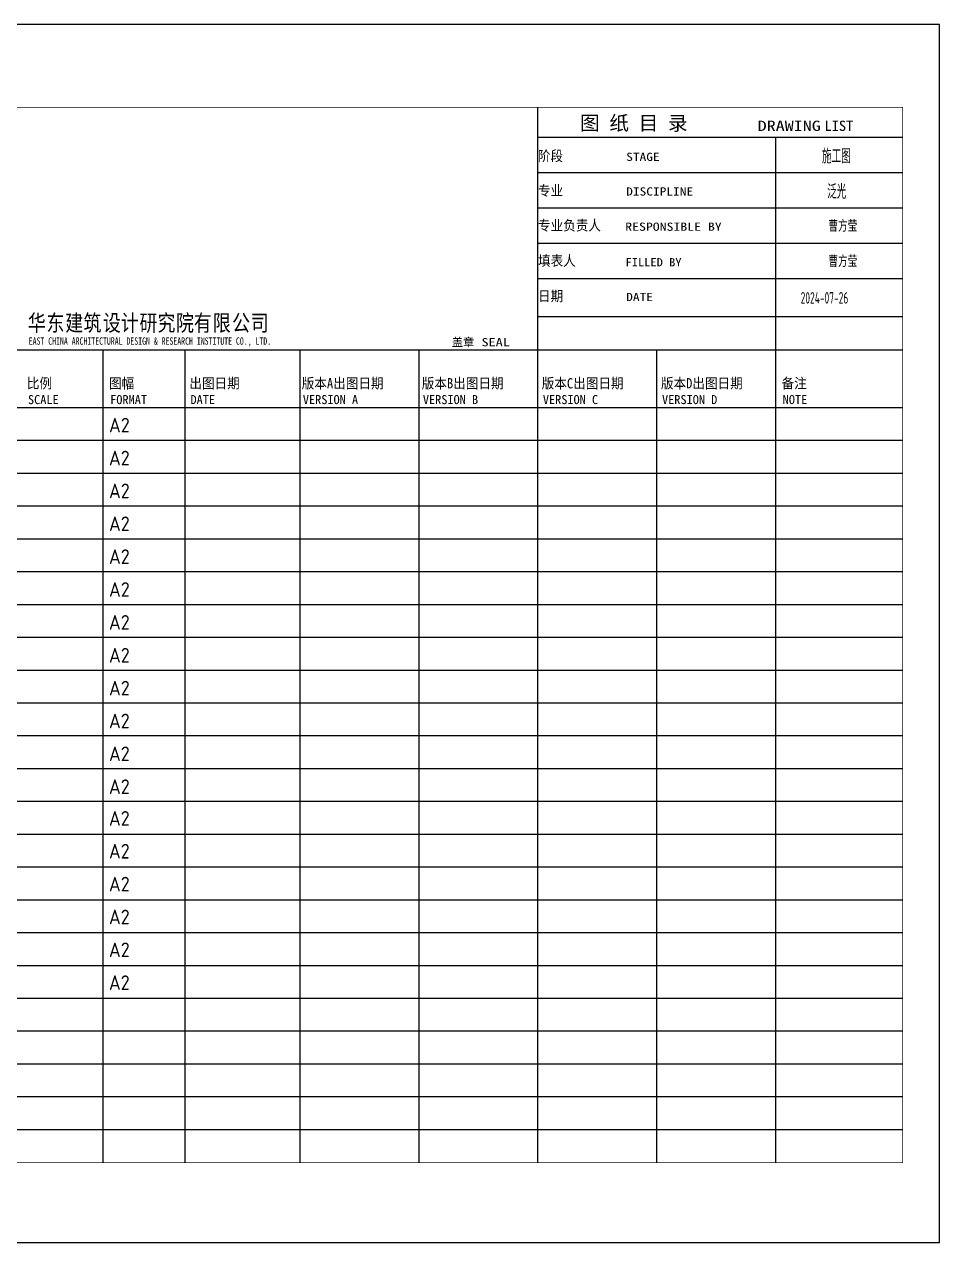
# Paper-space layout 'FL-00-01 图纸目录' of a CAD drawing. Header units: millimetres. Extents: x 107 to 527, y 93 to 390.
# Drawn here: x 303.8 to 526.9, y 92.9 to 389.9 of the extents above; entities that cross this region are included whole.
import ezdxf
from ezdxf.enums import TextEntityAlignment as Align

# ---------------------------------------------------------------- set-up
doc = ezdxf.new("R2010")
doc.units = ezdxf.units.MM
doc.header["$MEASUREMENT"] = 0
for name, color, linetype in [('00-设计说明', 4, 'CONTINUOUS'), ('0E-TK-K', 11, 'CONTINUOUS'), ('2017_11-sheet-LOGO$0$C-SHET-TTLB', 11, 'CONTINUOUS'), ('2017_11-sheet-R-1$0$C-SHET-TTLB', 11, 'CONTINUOUS'), ('C-SHET-SHBD', 4, 'CONTINUOUS'), ('C-SHET-TTLB', 11, 'CONTINUOUS'), ('通-图框-标题块', 11, 'CONTINUOUS')]:
    doc.layers.add(name, color=color, linetype=linetype)
doc.styles.add('2017_11-sheet-LOGO$0$黑体', font='')
doc.styles.add('2017_11-sheet-R-1$0$SHEET-ECADI', font='', dxfattribs={"width": 0.7})
doc.styles.add('SHEET-ECADI', font='', dxfattribs={"width": 0.7})
doc.styles.add('XD2008', font='xd-hzs.shx', dxfattribs={"width": 0.7, "bigfont": 'xd-hztxt.shx'})
doc.styles.add('仿宋', font='geniso.shx', dxfattribs={"bigfont": 'HZTXT.shx'})
doc.styles.get('2017_11-sheet-LOGO$0$黑体').set_extended_font_data('SimHei')
doc.styles.get('2017_11-sheet-R-1$0$SHEET-ECADI').set_extended_font_data('SimHei')
doc.styles.get('SHEET-ECADI').set_extended_font_data('SimHei')

psp = doc.layouts.new('FL-00-01 图纸目录')

# ---------------------------------------------------------------- linework, layer by layer
at = {"layer": '0E-TK-K'}
psp.add_line((113.94, 310.51), (517.94, 310.51), dxfattribs=at)
at = {"layer": '通-图框-标题块', "color": 8}
for p, q in [((526.94, 389.86), (106.94, 389.86)), ((526.94, 92.86), (526.94, 389.86)), ((428.94, 362.34), (517.94, 362.34)), ((486.94, 362.34), (486.94, 318.51)), ((428.94, 353.74), (517.94, 353.74)), ((428.94, 345.14), (517.94, 345.14)), ((428.94, 336.54), (517.94, 336.54)), ((428.94, 327.94), (517.94, 327.94)), ((428.94, 318.62), (517.94, 318.62)), ((486.94, 318.51), (486.94, 112.37)), ((322.94, 310.51), (322.94, 112.37)), ((342.94, 310.51), (342.94, 112.37)), ((370.94, 310.51), (370.94, 112.37)), ((399.94, 310.51), (399.94, 112.37)), ((428.94, 310.51), (428.94, 112.37)), ((457.94, 310.51), (457.94, 112.37)), ((517.94, 296.37), (113.94, 296.37)), ((517.94, 288.37), (113.94, 288.37)), ((517.94, 280.37), (113.94, 280.37)), ((517.94, 272.37), (113.94, 272.37)), ((517.94, 264.37), (113.94, 264.37)), ((517.94, 256.37), (113.94, 256.37)), ((517.94, 248.37), (113.94, 248.37)), ((517.94, 240.37), (113.94, 240.37)), ((517.94, 232.37), (113.94, 232.37)), ((517.94, 224.37), (113.94, 224.37)), ((517.94, 216.37), (113.94, 216.37)), ((517.94, 208.37), (113.94, 208.37)), ((517.94, 200.37), (113.94, 200.37)), ((517.94, 192.37), (113.94, 192.37)), ((517.94, 184.37), (113.94, 184.37)), ((517.94, 176.37), (113.94, 176.37)), ((517.94, 168.37), (113.94, 168.37)), ((517.94, 160.37), (113.94, 160.37)), ((517.94, 152.37), (113.94, 152.37)), ((517.94, 144.37), (113.94, 144.37)), ((517.94, 136.37), (113.94, 136.37)), ((517.94, 128.37), (113.94, 128.37)), ((517.94, 120.37), (113.94, 120.37)), ((106.94, 92.86), (526.94, 92.86))]:
    psp.add_line(p, q, dxfattribs=at)
at = {"layer": '通-图框-标题块'}
psp.add_line((428.94, 369.62), (428.94, 310.51), dxfattribs=at)
at = {"layer": '通-图框-标题块', "const_width": 0.2}
psp.add_lwpolyline([(113.94, 369.62), (517.94, 369.62), (517.94, 112.37), (113.94, 112.37), (113.94, 369.62)], dxfattribs=at)

# ---------------------------------------------------------------- texts
at = {"layer": '00-设计说明', "style": '仿宋'}
for p in [(324.44, 290.37), (324.44, 282.35), (324.44, 274.34), (324.44, 266.33), (324.44, 258.31), (324.44, 250.3), (324.44, 242.29), (324.44, 234.27), (324.44, 226.26), (324.44, 218.25), (324.44, 210.25), (324.44, 202.23), (324.43, 194.51), (324.43, 186.5), (324.43, 178.48), (324.43, 170.47), (324.43, 162.46), (324.43, 154.46)]:
    psp.add_text('A2', height=3.561, dxfattribs=at).set_placement(p)
at = {"layer": '0E-TK-K', "style": 'SHEET-ECADI', "width": 0.9}
for s, p in [('比例', (304.42, 301.11)), ('图幅', (324.46, 301.11)), ('出图日期', (344.04, 301.11)), ('版本A出图日期', (371.43, 301.11)), ('版本B出图日期', (400.69, 301.11)), ('版本C出图日期', (429.94, 301.11)), ('版本D出图日期', (458.99, 301.11)), ('备注', (488.41, 301.11))]:
    psp.add_text(s, height=2.5, dxfattribs=at).set_placement(p)
at = {"layer": '0E-TK-K', "style": 'SHEET-ECADI'}
for s, p in [('SCALE', (304.69, 297.28)), ('FORMAT', (324.73, 297.28)), ('DATE', (344.31, 297.28)), ('VERSION A ', (371.7, 297.28)), ('VERSION B ', (400.96, 297.28)), ('VERSION C ', (430.21, 297.28)), ('VERSION D ', (459.26, 297.28)), ('NOTE', (488.68, 297.28))]:
    psp.add_text(s, height=2.2, dxfattribs=at).set_placement(p)
at = {"layer": '2017_11-sheet-LOGO$0$C-SHET-TTLB', "style": '2017_11-sheet-LOGO$0$黑体', "width": 0.8}
for s, p in [('华', (304.66, 315.08, -33340)), ('东', (309.21, 315.08, -33340)), ('建', (313.79, 315.08, -33340)), ('筑', (318.22, 315.08, -33340)), ('设', (322.95, 315.08, -33340)), ('计', (327.31, 315.08, -33340)), ('研', (331.89, 315.08, -33340)), ('究', (336.26, 315.08, -33340)), ('院', (340.77, 315.08, -33340)), ('有', (345.1, 315.08, -33340)), ('限', (349.74, 315.08, -33340)), ('公', (354.46, 315.08, -33340)), ('司', (359.01, 315.08, -33340))]:
    psp.add_text(s, height=4, dxfattribs=at).set_placement(p)
at = {"layer": '2017_11-sheet-LOGO$0$C-SHET-TTLB', "style": '2017_11-sheet-LOGO$0$黑体', "width": 0.73649}
psp.add_text('EAST CHINA ARCHITECTURAL DESIGN & RESEARCH INSTITUTE CO., LTD.', height=1.8, dxfattribs=at).set_placement((304.87, 311.75, -33340), (363.97, 311.75, -33340), align=Align.FIT)
at = {"layer": '2017_11-sheet-R-1$0$C-SHET-TTLB', "style": '2017_11-sheet-R-1$0$SHEET-ECADI'}
psp.add_text('图 纸 目 录', height=3.5, dxfattribs=at).set_placement((439.27, 364.04))
for s, height, width, p in [('阶段', 2.5, 0.9, (428.99, 356.53)), ('STAGE', 2, 1.2, (450.52, 356.56)), ('专业', 2.5, 0.9, (429.03, 348.08)), ('DISCIPLINE', 2, 1.2, (450.52, 348.12)), ('专业负责人', 2.5, 0.9, (429.03, 339.6)), ('填表人', 2.5, 0.9, (429.03, 330.98)), ('日期', 2.5, 0.9, (429.03, 322.37)), ('DATE', 2, 1.2, (450.52, 322.4))]:
    psp.add_text(s, height=height, dxfattribs=dict(at, width=width)).set_placement(p)
for s, width, p, p2 in [('RESPONSIBLE BY', 1.167997, (450.29, 339.53), (473.81, 339.53)), ('FILLED BY', 1.055351, (450.36, 330.86), (464.02, 330.86))]:
    psp.add_text(s, height=2, dxfattribs=dict(at, width=width)).set_placement(p, p2, align=Align.FIT)
at = {"layer": 'C-SHET-SHBD', "style": 'XD2008', "width": 0.7}
for tag, p in [('施工图', (501.76, 357.71)), ('泛光', (501.86, 349.09))]:
    psp.add_attdef(tag, text='', height=3.5, dxfattribs=at).set_placement(p, align=Align.MIDDLE_CENTER)
for tag, p in [('曹方莹', (499.82, 339.3)), ('曹方莹', (499.82, 330.7)), ('2024-07-26', (493.06, 321.78))]:
    psp.add_attdef(tag, p, '', height=2.8, dxfattribs=at)
at = {"layer": 'C-SHET-TTLB', "style": 'SHEET-ECADI'}
for s, height, width, p, p2 in [('DRAWING ', 2.5, 1.221516, (482.58, 363.88), (500.15, 363.88)), ('LIST', 2.5, 0.978707, (498.85, 363.88), (505.89, 363.88)), ('SEAL', 2, 1.203199, (415.25, 311.37), (422.17, 311.37))]:
    psp.add_text(s, height=height, dxfattribs=dict(at, width=width)).set_placement(p, p2, align=Align.FIT)
psp.add_text('盖章 ', height=2, dxfattribs=at).set_placement((408.03, 311.37))

doc.saveas('drawing.dxf')
